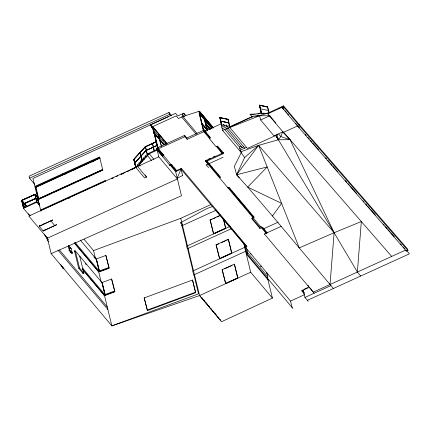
<?xml version="1.0" encoding="UTF-8"?>
<svg xmlns="http://www.w3.org/2000/svg" width="431" height="431" viewBox="0 0 431 431"><rect width="100%" height="100%" fill="white"/><g stroke="black" fill="none" stroke-linecap="round" stroke-linejoin="round"><path stroke-width="0.65" d="M360.72 276.023L357.385 272.053L361.323 221.534L334.111 232.729L299.238 247.895L258.627 145.355L240.627 151.857L222.595 130.404L221.011 123.88L205.021 131.164L204.736 129.984L203.561 130.372L209.245 137.133L209.563 138.443L203.879 131.681L198.939 111.365M333.368 288.49L272.43 216.001L247.701 187.113L236.624 174.776L244.609 157.525L258.627 145.355L278.281 139.789L280.802 136.579L282.655 132.01L290.058 139.655L334.111 232.729L330.027 284.519L329.203 283.463M177.168 178.062L181.02 169.178L180.67 168.753L175.288 171.188L175.654 171.624L181.78 168.828L246.941 246.354L245.185 247.13M241.543 152.068L234.34 166.291L236.624 174.776L239.259 177.701M245.223 247.114L246.015 246.026L233.123 230.59M272.43 216.001L281.61 203.378L247.701 187.113L267.177 166.942L236.624 174.776L258.627 145.355L334.111 232.729L357.385 272.053M153.937 159.351L149.245 153.775L137.591 166.495L146.551 177.157L144.665 178.014L135.711 167.352L133.739 159.244L145.317 146.605L156.2 141.767L145.576 146.755M145.392 146.691L133.842 159.459L145.425 146.826L156.162 141.81M146.195 150.209L134.72 163.063L146.298 150.424L157.11 145.5L146.195 150.209L134.688 162.929M69.019 250.492L69.747 250.012L72.311 253.067L71.934 253.239L69.364 250.19M164.556 144.908L154.33 132.743L153.781 132.716L153.937 133.368L154.487 133.4L157.913 147.477L156.712 148.253L158.797 156.83L177.383 178.962L47.405 238.192L28.818 216.06L158.797 156.83M163.489 154.341L163.807 155.65L162.665 156.173L162.379 154.993L163.107 154.519L157.363 147.445M47.34 237.923L51.165 253.66L181.467 195.739L175.363 170.444L176.096 169.965L173.688 167.099M157.811 147.585L156.701 148.237L162.379 154.993M177.238 178.148L182.685 175.546M127.048 171.721L128.233 171.096M129.419 170.471L137.139 166.414M131.234 169.669L136.024 167.126M131.31 169.755L136.056 167.255M56.628 224.75L43.202 230.994L39.189 226.216L40.967 225.278M41.042 225.365L39.264 226.302L52.765 220.025M42.825 224.427L44.01 223.808M39.189 226.216L52.69 219.939M44.905 229.965L43.127 230.903L56.558 224.659M43.197 230.989L44.98 230.052M267.322 277.138L272.419 298.09L221.539 321.725L199.548 295.564L180.761 218.307L210.775 204.628M223.791 220.219L225.774 228.338L213.593 233.893L210.059 219.929L220.413 215.209M210.059 219.929L212.068 219.314M213.286 218.759L215.726 217.65M216.944 217.095L219.379 215.985M213.41 233.677L225.591 228.123L225.774 228.338M216.109 244.813L228.29 239.259L228.473 239.474L231.824 253.223L219.643 258.778L216.109 244.813L219.643 258.778M216.292 245.029L218.727 243.919M221.771 242.529L225.424 240.864M226.641 240.309L228.473 239.474M219.46 258.557L231.641 253.002L231.824 253.223M222.159 269.693L234.34 264.138L234.523 264.354L237.874 278.103L225.693 283.657L222.159 269.693L225.693 283.657M224.777 268.799L232.088 265.469M225.51 283.442L237.691 277.882L237.874 278.103M171.57 115.546L168.979 112.464L29.066 176.22L29.545 178.186L34.733 184.36M29.545 178.186L169.458 114.425L170.751 115.966M153.226 128.734L150.182 124.877L175.568 113.305L177.766 115.923L183.741 113.197L185.906 115.772M168.273 116.774L32.928 178.45L40.891 211.19M150.257 125.2L151.022 124.855L152.719 126.87M166.775 143.577L152.709 126.612L176.204 115.923L178.402 118.541L182.857 116.51L199.408 111.203L213.555 128.034M151.022 124.855L151.577 127.145L152.342 126.8L153.269 128.136M152.418 127.129L153.377 129.882L158.953 136.228L159.642 139.068M152.741 127.258L153.608 129.774M197.005 133.341L182.857 116.51L182.297 114.22L183.821 113.525L185.556 115.589M153.937 130.884L153.059 129.747L153.377 129.882M153.086 129.876L154.099 132.845M153.409 130.011L154.33 132.743M212.488 127.835L199.655 112.561L199.408 111.203M35.39 186.181L62.797 173.704L63.163 174.14L63.292 174.663L35.886 187.14L35.39 186.181L35.886 187.14M63.179 173.531L99.34 157.067L99.706 157.504L99.836 158.026L63.675 174.49L63.179 173.531L63.546 173.968M35.52 186.704L62.926 174.226L63.292 174.663M63.309 174.054L99.469 157.59L99.836 158.026M35.159 187.62L99.863 158.134L100.046 158.349M64.117 174.722L65.334 174.167M74.466 170.008L75.684 169.453M92.126 161.959L93.953 161.129M199.144 113.412L199.526 113.234L204.838 119.559L204.461 119.732L199.144 113.412L201.536 123.234L206.999 129.489L201.536 123.234M158.242 133.799L159.104 136.315L165.585 144.116M29.884 215.958L23.495 208.351L21.55 200.361L34.949 194.257L37.513 197.312L39.296 204.644L36.732 201.589L23.409 207.785L21.701 200.291L26.819 206.379M21.625 200.447L35.019 194.343M21.658 200.582L35.051 194.478M159.572 139.822L161.361 146.12M159.756 140.043L161.544 146.335M24.669 206.955L22.536 204.423L35.978 198.271M22.536 204.423L35.935 198.319L38.499 201.369L35.784 198.384M22.611 204.51L36.01 198.405M201.584 123.433L207.047 129.683L201.584 123.433L203.287 130.437M35.918 187.269L38.849 199.321L38.451 198.75L102.395 169.615L102.729 169.922L95.418 173.251M38.483 198.885L102.427 169.744L102.793 170.18L38.084 199.666M41.22 197.948L38.785 199.057L38.451 198.75M42.437 197.393L51.575 193.228M52.792 192.673L60.098 189.344M63.141 187.959L70.452 184.63M71.67 184.075L75.323 182.405M76.54 181.85L80.802 179.91M82.019 179.355L85.677 177.691M86.895 177.136L94.2 173.806M157.078 145.366L146.298 150.424M205.07 120.459L211.497 128.104L211.874 127.932L205.021 119.775L204.644 119.953L205.598 123.886L205.98 123.708L210.689 129.316M220.063 117.636L221.663 124.909L219.805 117.485L228.107 119.425L219.912 117.706M165.547 142.494L166.156 143.959M207.047 129.683L205.711 124.343L206.061 124.036L210.344 129.133M165.73 142.709L166.339 144.18M39.146 204.714L37.362 197.376L34.798 194.327L36.802 201.676M163.71 144.369L163.187 144.369L163.565 144.196L154.487 133.4M23.495 208.351L36.888 202.247L39.458 205.296M157.913 147.477L157.347 147.429L157.53 147.65M157.428 147.758L184.619 135.388L186.817 138.006L187.135 139.315L203.879 131.681M157.73 147.257L158.129 148.894L184.937 136.697L187.135 139.315M145.5 146.669L147.176 154.029L156.997 149.428L162.665 156.173M154.142 150.85L152.466 143.491L154.293 150.785M39.07 204.623L37.47 197.355M151.782 160.725L147.521 155.65L143.749 157.369L144.229 159.335L140.458 161.054L140.937 163.015L137.166 164.734L137.591 166.495M186.817 138.006L203.669 130.264L199.445 112.906M209.105 128.163L209.207 128.503M259.435 105.25L267.705 107.06L259.435 105.25L261.261 112.545L259.403 105.121L267.603 106.845L269.095 112.976M205.711 124.343L209.137 128.298L205.754 124.176M141.896 159.788L140.07 152.499L141.982 160.359L140.204 152.353L142.133 160.289L142.047 159.718M221.588 124.818L219.988 117.55M221.405 125.513L223.689 124.473L224.977 126.008M221.803 127.15L226.372 125.071L227.66 126.601M140.145 165.87L139.288 164.857L135.593 166.662L133.901 159.228L135.743 166.592M41.123 209.752L41.618 210.711L41.123 209.752L68.529 197.263L69.025 198.222L68.529 197.263M69.402 198.05L68.912 197.091L105.067 180.616L105.433 181.052M41.252 210.274L68.658 197.786M69.035 197.613L105.196 181.139L105.067 180.616M111.888 178.547L113.1 177.992M116.133 176.613L117.954 175.783M125.232 172.465L120.987 174.399L123.449 173.337M127.048 171.635L128.26 171.085M131.293 169.701L134.935 168.042M111.925 178.59L113.137 178.035M163.742 155.392L163.656 155.72L170.962 164.416M222.202 128.788L229.055 125.669L229.912 126.687M229.788 126.536L228.004 119.209M252.394 116.462L229.367 126.956L229.055 125.669M257.846 113.978L261.337 112.383L262.204 113.418M275.84 123.018L269.784 115.81L259.613 115.718L252.248 116.893L222.595 130.404L259.613 115.718L267.586 113.197L282.009 106.624M262.878 113.504L264.02 112.981M209.224 138.448L210.705 137.92L205.021 131.164M283.517 105.864L281.993 106.554L282.327 107.933L297.934 126.504L406.428 251.16L407.952 250.465L407.618 249.091L299.125 124.435L283.517 105.864L283.851 107.238L299.459 125.809L407.952 250.465M252.248 116.893L250.045 114.28L267.586 113.197L267.743 113.849L282.17 107.276L283.857 109.285M282.327 107.933L283.851 107.238M250.045 114.28L259.613 115.718L260.647 119.974L269.784 115.81L269.941 116.467M209.256 138.583L212.725 142.613M212.758 142.742L216.109 146.734L217.558 146.077L223.786 153.484L207.042 161.119L206.756 159.939M207.952 159.395L210.344 158.306M213.334 156.943L215.128 156.124M221.108 153.398L223.5 152.31M217.1 146.475L221.776 152.046L222.094 153.355L205.35 160.984L266.369 233.586M224.842 129.602L239.437 146.966L241.15 146.184M239.835 148.603L243.833 146.782M206.126 164.987L223.08 157.283M240.234 150.241L246.516 147.38M275.878 135.431L247.399 148.409L229.798 127.468M267.743 113.849L283.35 132.419L297.778 125.847L299.54 127.872M297.934 126.504L299.459 125.809L299.125 124.435M68.938 248.423L69.316 248.251M72.311 253.067L71.196 248.482L70.819 248.655L69.962 247.642M69.035 250.556L69.413 250.384L71.977 253.439L71.643 252.06M82.332 269.057L104.474 295.413L104 294.966L104.841 294.583L101.91 282.537L75.339 250.923L74.579 251.268L78.717 268.292L83.118 273.529L83.878 273.179L79.735 256.154M227.907 187.824L229.05 187.302L254.263 217.299L251.596 218.517L259.952 228.457L262.619 227.239L267.145 232.934M60.793 264.639L62.463 267.737L63.071 267.462L62.436 266.283M63.314 268.227L63.33 268.766L63.939 268.491M63.842 268.104L63.233 268.384L62.597 267.198M78.717 268.292L79.482 267.947L83.878 273.179M180.287 222.886L206.815 208.615L212.397 206.535M180.4 223.199L181.413 222.735L181.968 225.025M182.351 224.853L181.591 225.197L181.747 225.855L216.006 210.247M80.322 240.099L96.178 258.966L99.108 271.013L98.268 271.395L98.634 271.826L109.07 267.958L105.864 255.443L96.291 258.983L99.534 271.546L98.634 271.826M230.079 226.377L186.688 246.149L187.323 248.773L231.323 228.721M104.367 295.402L114.818 291.528L111.607 279.008L102.034 282.553L105.277 295.116M252.113 218.199L259.634 227.148L261.159 226.453M263.847 228.705L278.2 222.159M264.219 234.092L281.152 226.377M244.91 245.826L245.864 245.395M244.652 247.372L192.738 271.034L193.691 274.962L246.182 251.041M247.922 253.159L246.246 253.924L268.233 280.085M198.912 292.945L198.152 293.295L198.308 293.947L111.866 325.879L51.165 253.66M260.502 266.234L261.035 265.992L261.401 266.428L260.868 266.67M272.419 298.09L250.702 272.257L199.548 295.564L111.866 325.879L104.447 295.364M266.369 273.211L266.94 272.947L267.893 276.874L247.033 252.054M304.221 289.217L307.691 287.633M309.555 287.191L301.662 290.785L304.426 294.082M246.505 248.633L290.548 301.053L304.227 294.82M405.512 250.12L313.278 292.153L309.986 287.919M303.063 289.745L304.938 297.449L330.933 285.602M307.368 300.337L409.45 253.821L406.945 250.842M84.023 239.248L93.554 250.578L180.761 218.307M95.784 259.748L96.566 259.457L96.291 258.983M99.222 271.029L108.795 267.489M104.965 294.599L114.538 291.054M144.191 297.923L192.447 280.042L192.727 280.516L195.696 292.708L147.44 310.589L144.191 297.923L147.44 310.589M147.16 310.115L195.421 292.24L195.696 292.708M228.193 187.232L252.803 216.513L253.978 216.12M199.655 112.561L199.262 112.69L212.057 128.147M275.641 135.28L278.281 139.789L290.058 139.655L280.802 136.579L278.717 134.036M180.67 168.753L181.78 168.828M222.924 152.218L221.399 152.218L221.319 151.89M268.551 110.53L260.351 108.811M219.837 117.62L228.08 119.295M305.277 134.461L306.155 135.474M307.923 137.5L309.242 139.024M310.568 140.544L311.893 142.063M312.771 143.076L318.504 149.665M325.561 157.773L326.445 158.786M327.77 160.305L329.532 162.331M330.415 163.344L332.177 165.375M333.061 166.388L337.468 171.452M345.409 180.573L346.734 182.092M348.054 183.617L349.379 185.136M350.699 186.655L356.437 193.244M363.047 200.846L363.931 201.859M365.698 203.885L367.018 205.404M367.902 206.417L369.663 208.442M370.547 209.455L375.401 215.031M383.337 224.152L384.22 225.165M385.54 226.684L387.307 228.716M388.191 229.728L389.953 231.754M390.836 232.767L394.365 236.824M400.539 243.914L401.417 244.927M403.184 246.958L404.504 248.477M283.625 132.258L391.687 256.423M285.123 110.789L286.389 112.297M287.655 113.8L288.495 114.808M295.666 123.336L297.778 125.847M267.527 107.023L268.863 112.502M267.586 113.197L268.319 114.07M259.403 105.121L261.261 112.545M260.647 119.974L274.057 135.927L283.194 131.767L283.35 132.419M227.929 119.387L229.707 126.698M228.915 122.937L220.785 121.305M219.805 117.485L221.663 124.909M227.627 127.727L244.803 148.162M226.237 128.664L242.12 147.564M221.011 123.88L222.299 125.41M199.332 111.241L213.129 127.624M199.364 111.37L213.054 127.662M205.598 123.886L209.024 127.959M204.736 129.984L206.357 131.913M204.073 130.749L208.981 136.584L209.38 138.222M217.019 146.147L219.061 148.582M219.88 149.552L221.512 151.496L221.911 153.134M216.416 146.594L222.094 153.355M182.297 114.22L184.463 116.796M181.715 117.033L196.261 134.337M207.042 161.119L220.694 177.362L219.551 177.879L219.234 176.57L205.646 160.407M205.996 160.596L212.483 168.311M213.781 169.852L214.643 170.881M215.942 172.427L216.809 173.456M218.102 174.997L218.97 176.026L219.368 177.664M228.958 187.911L230.644 189.92M231.49 190.922L232.756 192.431M233.602 193.433L239.932 200.965L240.331 202.602M240.719 201.907L248.741 211.449M249.587 212.451L252.539 215.963L252.938 217.601M263.406 228.888L264.688 230.418M265.544 231.436L266.827 232.966M261.768 227.18L266.908 233.295M206.33 164.911L208.626 167.643M264.408 234.006L314.188 293.231M302.034 290.068L304.06 292.477M302.115 290.397L304.141 292.805M304.938 297.449L308.294 301.441M152.709 126.612L167.131 143.771M153.614 128.314L154.46 129.322M155.731 130.835L157.003 132.349M159.125 134.871L158.058 133.583L158.92 136.099M160.397 136.385L161.668 137.898M162.514 138.906L164.211 140.921M150.182 124.877L151.874 126.892M151.577 127.145L153.274 129.165M153.059 129.747L153.905 130.755M153.781 132.716L163.952 144.821M153.937 133.368L155.198 134.871M156.038 135.867L156.879 136.869M246.182 246.704L181.02 169.178L182.62 175.719M250.702 253.692L251.068 254.128M266.536 272.532L266.902 272.968M292.881 308.461L246.818 253.66L244.447 243.919M171.64 164.669L172.869 166.129M158.129 148.894L163.807 155.65M176.796 171.102L171.112 164.346L169.819 164.933L170.223 165.682L157.175 150.16L145.398 155.532L145.872 157.493L142.106 159.211L142.58 161.178L138.814 162.891L139.951 165.978M170.498 164.653L175.363 170.444M175.654 171.624L169.97 164.863L170.148 165.596M145.425 146.826L147.521 155.65M133.739 159.244L135.593 166.662M201.6 297.395L202.462 298.424M203.755 299.965L205.048 301.501M205.91 302.53L207.203 304.065M208.502 305.606L209.364 306.63M210.657 308.17L211.95 309.711M212.812 310.735L214.105 312.276M214.967 313.299L216.26 314.84M217.553 316.376L218.415 317.405M199.601 295.488L220.3 320.109L220.139 319.457M68.912 197.091L69.278 197.527M93.958 257.113L94.825 258.142M34.825 194.456L37.545 197.441L34.981 194.386L21.582 200.496L26.695 206.578M75.107 242.459L99.108 271.013M74.347 242.804L98.742 271.842M74.412 243.068L98.408 271.622L98.343 271.358M35.751 198.255L38.467 201.239L35.902 198.185L22.504 204.289L25.063 207.333M50.912 220.877L54.845 225.688M75.247 251.602L74.418 250.616L74.547 251.138M85.349 263.621L86.205 264.634M71.196 248.482L68.631 245.433L69.747 250.012M69.87 251.51L70.743 252.593M82.666 268.201L104.841 294.583M82.396 269.321L104.14 295.192L104.076 294.928M21.733 200.426L26.846 206.508M21.55 200.361L26.663 206.449M22.66 204.224L25.213 207.263M22.692 204.353L24.82 206.885M28.446 213.781L30.154 215.807M57.948 250.099L107.885 309.506M62.463 267.737L63.33 268.766M59.489 249.975L107.292 307.077M215.495 209.498L216.788 211.045M217.644 212.074L218.937 213.614M219.794 214.643L221.087 216.184M221.943 217.213L223.236 218.759M224.093 219.788L227.961 224.416M228.823 225.445L230.111 226.992M230.973 228.021L232.261 229.561M307.923 285.279L308.747 286.335M244.609 157.525L240.627 151.857L239.437 146.966M275.619 135.205L334.111 232.729M145.231 174.921L146.551 177.157M105.864 255.443L109.135 268.222L99.561 271.767L96.878 260.723M111.607 279.008L114.883 291.787L105.304 295.332L102.465 283.657M102.034 282.553L102.314 283.022M275.732 135.307L278.281 139.789L276.95 134.133M46.532 236.791L48.121 239.738M44.318 234.098L48.444 241.753M406.271 250.503L406.428 251.16M278.965 108.009L279.121 108.666M277.984 138.561L278.281 139.789M259.586 105.186L261.736 114.021M290.548 301.053L292.137 307.583M261.267 226.889L261.477 227.762M259.634 227.148L259.952 228.457M252.803 216.513L253.121 217.822M226.372 125.071L226.771 126.709M223.689 124.473L224.088 126.111M240.299 201.401L240.697 203.039M246.015 246.026L247.766 253.229M243.52 242.718L250.702 272.257M227.875 187.167L228.091 188.04M211.793 127.598L211.874 127.932M209.186 128.131L209.488 129.381M209.062 128.33L209.374 129.618M204.94 119.446L207.575 130.275M204.757 119.231L207.446 130.281M204.461 119.732L206.848 129.559M203.744 130.593L204.062 131.902M223.457 219.374L225.591 228.123M228.29 239.259L231.641 253.002M234.34 264.138L237.691 277.882M205.318 160.332L205.533 161.205M210.242 220.149L213.593 233.893M183.741 113.197L183.821 113.525M184.619 135.388L184.937 136.697M168.979 112.464L169.458 114.425M165.854 143.232L166.113 144.283M181.979 225.752L186.914 246.047M187.55 248.665L192.964 270.927M193.923 274.859L198.379 293.188M159.826 139.283L159.136 136.449L159.184 137.683M158.441 135.156L158.694 136.201M192.447 280.042L195.421 292.24M154.26 133.502L157.681 147.58L154.088 133.298M152.574 127.059L153.21 129.677M153.242 129.806L153.932 132.646M99.863 158.134L102.793 170.18M93.554 250.578L95.483 258.525M98.43 270.571L101.204 282.036M82.827 272.349L83.118 273.529M75.339 250.923L79.482 267.947M68.249 245.605L69.413 250.384M35.611 187.41L38.542 199.456M47.986 239.324L48.067 239.647M46.801 237.125L46.882 237.449M34.949 194.257L36.888 202.247M34.9 194.543L36.651 201.746M99.34 157.067L99.469 157.59M62.797 173.704L62.926 174.226M228.883 122.808L220.683 121.089L228.883 122.808"/></g></svg>
